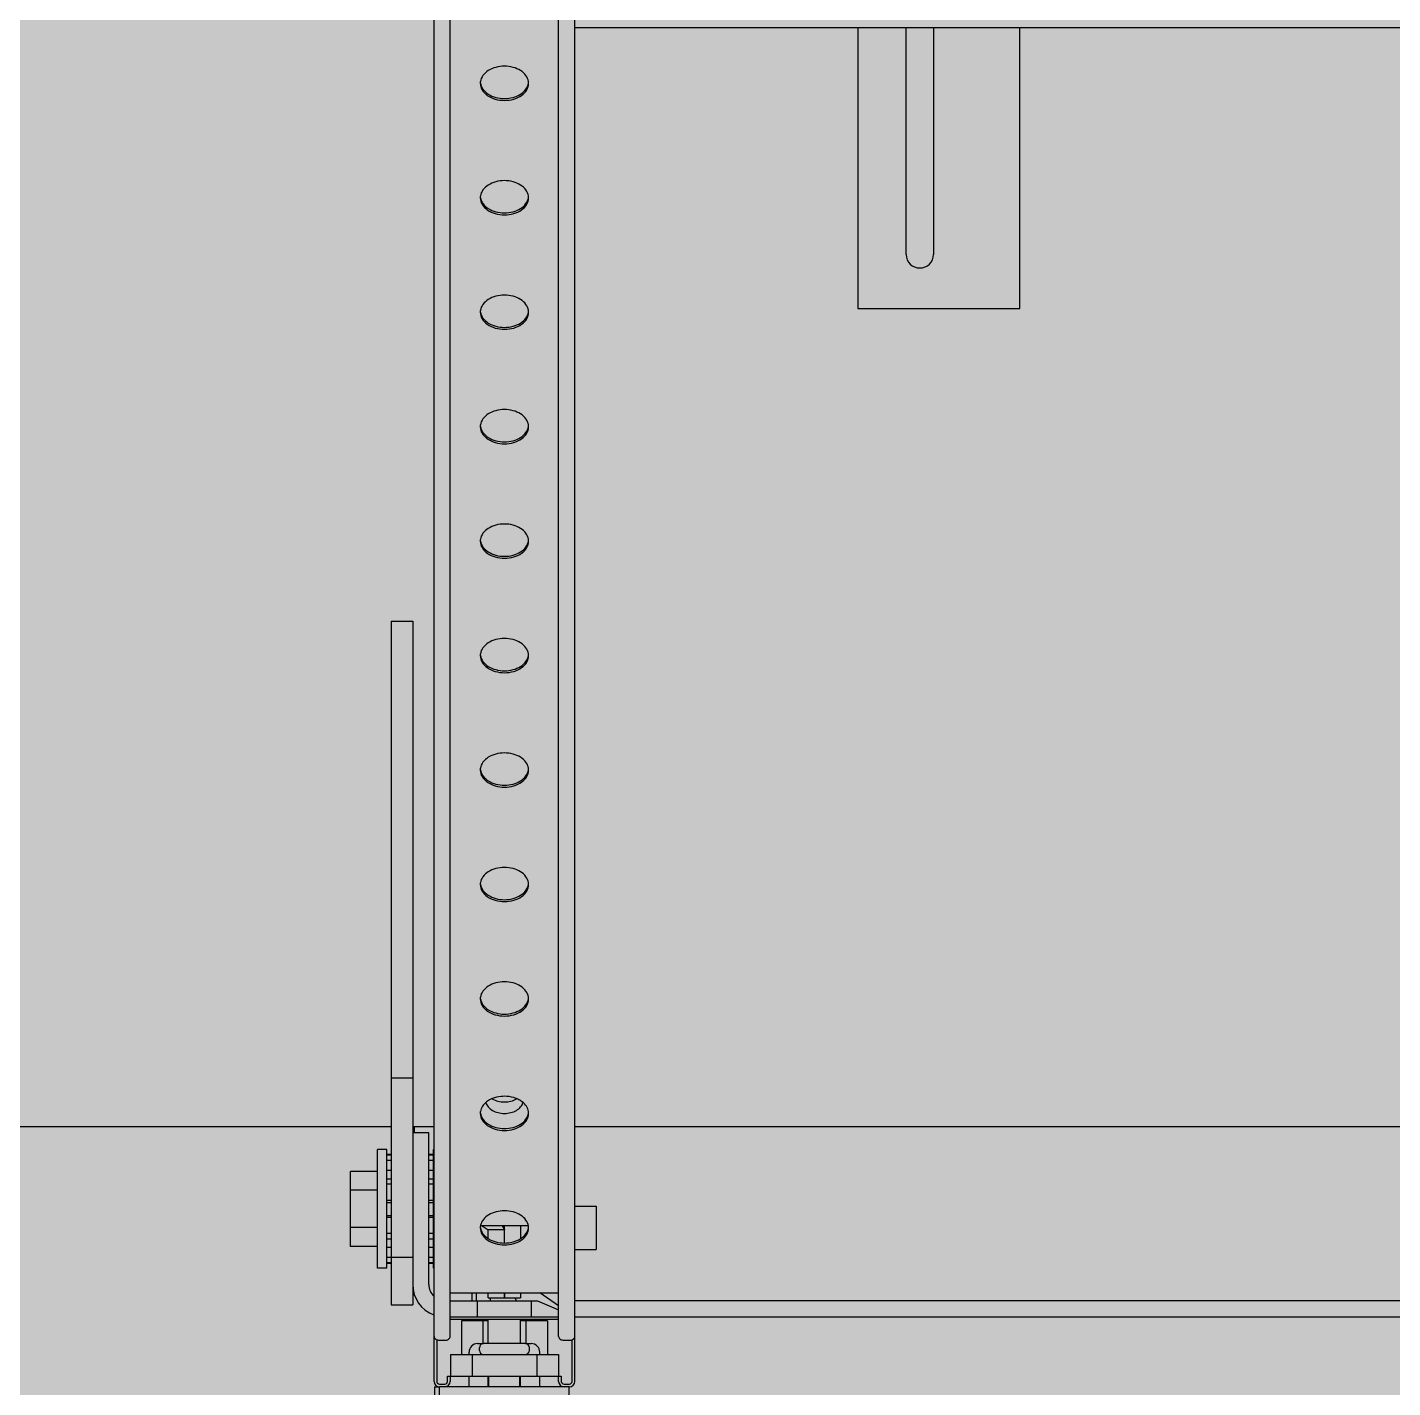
# Model space of a CAD drawing. Header units: millimetres. Extents: x -18489 to 17339, y -1599 to 10961.
# Drawn here: x -16957.18 to -16917.06, y 2369.57 to 2409.56 of the extents above; entities that cross this region are included whole.
import ezdxf

# ---------------------------------------------------------------- set-up
doc = ezdxf.new("R2010")
doc.units = ezdxf.units.MM
for name, color, linetype in [('188K-SM-03-F10-MECH-EQ-Y2257103$0$0 Xref', 8, 'Continuous'), ('188K-SM-03-F10-MECH-EQ-Y2257103$0$M-EQU-FOUNDATION', 8, 'Continuous'), ('188K-SM-03-F10-MECH-EQ-Y2257103$0$Micron CUP L10 HVAC EQU$0$M-MECH-EQU', 136, 'Continuous'), ('188K-SM-03-F10-MECH-EQ-Y2257103$0$Micron CUP L10 HVAC EQU$0$M-PHASE1 AREA', 252, 'Continuous')]:
    doc.layers.add(name, color=color, linetype=linetype)
pattern_1 = [(50, (4473.52, 709.2), (54.6554, -4.78173), [5.715, -62.865]), (355, (4473.52, 709.2), (-10.57303, 57.31705), [4.572, -50.29218]), (100.45144, (4478.076, 708.8), (44.08237, 52.53533), [4.857, -53.42707]), (46.1842, (4473.52, 724.44), (81.32371, -12.6127), [8.5725, -94.2975]), (96.63556, (4480.3, 723.39), (71.22124, 74.22784), [7.2855, -80.14068]), (351.18415, (4473.52, 724.44), (71.22124, 74.22784), [6.858, -75.43792]), (21, (4481.14, 720.63), (45.48432, -30.67956), [5.715, -62.865]), (326, (4481.14, 720.63), (18.54061, 55.25639), [4.572, -50.292]), (71.45144, (4484.93, 718.07), (64.02493, 24.57683), [4.857, -53.42698]), (37.5, (4473.521, 709.2), (0.926581, 25.366512), [0, -49.6824, 0, -51.054, 0, -50.4825]), (7.5, (4473.52, 709.2), (20.0459, 30.054172), [0, -29.1084, 0, -48.5394, 0, -19.2405]), (327.5, (4456.529, 709.2), (40.677179, -1.718623), [0, -19.05, 0, -59.436, 0, -78.867]), (317.5, (4448.91, 709.2), (44.438754, 7.62795), [0, -24.765, 0, -39.4716, 0, -56.007])]

# ---------------------------------------------------------------- blocks, each defined once
blk = doc.blocks.new('188K-SM-03-F10-MECH-EQ-Y2257103$0$Micron CUP L10 HVAC EQU$0$A$C0c53ceb0')
at = {"layer": '188K-SM-03-F10-MECH-EQ-Y2257103$0$Micron CUP L10 HVAC EQU$0$M-PHASE1 AREA'}
for p, q in [((-8020.8125, 14523.3837), (-8020.8125, 15051.2579)), ((-7979.45407, 14523.3837), (-7979.45407, 15051.2579)), ((-8016.05501, 14536.60276), (-8016.05501, 15040.08925)), ((-7984.21156, 14536.60276), (-7984.21156, 15040.08925)), ((-7510.17543, 14921.18121), (-7979.45407, 14921.18121)), ((-7896.28019, 14921.18121), (-7896.28019, 14838.77296)), ((-7882.07016, 14854.63125), (-7882.07016, 14921.18121)), ((-7874.07858, 14921.18121), (-7874.07858, 14854.63125)), ((-7848.70531, 14838.77296), (-7848.70531, 14921.18121)), ((-7896.28019, 14838.77296), (-7848.70531, 14838.77296)), ((-8033.4357, 14746.87563), (-8033.4357, 14545.9013)), ((-8033.4357, 14746.87563), (-8027.09239, 14746.87563)), ((-8027.09239, 14746.87563), (-8027.09239, 14545.9013)), ((-8033.4357, 14612.6043), (-8027.09239, 14612.6043)), ((-8033.4357, 14598.21637), (-8581.63321, 14598.21637)), ((-8020.8125, 14598.21637), (-8027.09239, 14598.21637)), ((-8022.3349, 14596.39529), (-8027.09239, 14596.39529)), ((-8026.51799, 14596.39529), (-8026.51799, 14598.21637)), ((-8022.3349, 14551.8652), (-8022.3349, 14596.39529)), ((-7510.17543, 14598.21637), (-7979.45407, 14598.21637)), ((-8037.44708, 14556.62269), (-8037.44708, 14591.51093)), ((-8034.68139, 14591.51093), (-8037.44708, 14591.51093)), ((-8034.68139, 14556.62269), (-8034.68139, 14591.51093)), ((-8020.93937, 14556.62269), (-8020.93937, 14591.51093)), ((-8020.8125, 14591.51093), (-8020.93937, 14591.51093)), ((-8033.4357, 14590.05197), (-8034.68139, 14590.05197)), ((-8033.4357, 14589.85517), (-8034.68139, 14589.85517)), ((-8033.4357, 14588.30969), (-8034.68139, 14588.30969)), ((-8020.93937, 14590.05197), (-8022.3349, 14590.05197)), ((-8020.93937, 14589.85517), (-8022.3349, 14589.85517)), ((-8020.93937, 14588.30969), (-8022.3349, 14588.30969)), ((-8045.38891, 14563.07986), (-8045.38891, 14585.05376)), ((-8037.44708, 14585.05376), (-8045.38891, 14585.05376)), ((-8033.4357, 14585.37002), (-8034.68139, 14585.37002)), ((-8034.68139, 14582.87614), (-8033.4357, 14582.87614)), ((-8020.93937, 14585.37002), (-8022.3349, 14585.37002)), ((-8022.3349, 14582.87614), (-8020.93937, 14582.87614)), ((-8037.44708, 14579.56028), (-8045.38891, 14579.56028)), ((-8033.4357, 14581.32392), (-8034.68139, 14581.32392)), ((-8020.93937, 14581.32392), (-8022.3349, 14581.32392)), ((-8033.4357, 14576.56744), (-8034.68139, 14576.56744)), ((-8034.68139, 14576.01571), (-8033.4357, 14576.01571)), ((-8020.93937, 14576.56744), (-8022.3349, 14576.56744)), ((-8022.3349, 14576.01571), (-8020.93937, 14576.01571)), ((-7979.45407, 14574.85972), (-7973.1615, 14574.85972)), ((-7973.1615, 14574.85972), (-7973.1615, 14562.17309)), ((-8034.68139, 14572.11791), (-8033.4357, 14572.11791)), ((-8033.4357, 14571.56618), (-8034.68139, 14571.56618)), ((-8022.3349, 14572.11791), (-8020.93937, 14572.11791)), ((-8020.93937, 14571.56618), (-8022.3349, 14571.56618)), ((-8037.44708, 14568.57334), (-8045.38891, 14568.57334)), ((-8033.4357, 14566.8097), (-8034.68139, 14566.8097)), ((-8020.93937, 14566.8097), (-8022.3349, 14566.8097)), ((-7993.15436, 14569.07708), (-8007.11222, 14569.07708)), ((-8006.67138, 14569.07708), (-8004.87809, 14567.9333)), ((-8004.87809, 14565.41512), (-8004.87809, 14567.9333)), ((-8000.1206, 14567.9333), (-8004.87809, 14567.9333)), ((-8000.83331, 14569.07708), (-8000.1206, 14567.9333)), ((-8000.14597, 14568.08936), (-8000.14597, 14569.07708)), ((-8000.14597, 14564.05343), (-8000.14597, 14567.9333)), ((-8000.1206, 14564.05343), (-8000.1206, 14569.07708)), ((-7995.38848, 14569.07708), (-7995.38848, 14565.41512)), ((-8037.44708, 14563.07986), (-8045.38891, 14563.07986)), ((-8034.68139, 14565.25748), (-8033.4357, 14565.25748)), ((-8033.4357, 14562.76359), (-8034.68139, 14562.76359)), ((-8022.3349, 14565.25748), (-8020.93937, 14565.25748)), ((-8020.93937, 14562.76359), (-8022.3349, 14562.76359)), ((-8033.4357, 14559.82393), (-8034.68139, 14559.82393)), ((-8033.4357, 14559.87543), (-8027.09239, 14559.87543)), ((-8020.93937, 14559.82393), (-8022.3349, 14559.82393)), ((-7979.45407, 14562.17309), (-7973.1615, 14562.17309)), ((-8034.68139, 14556.62269), (-8037.44708, 14556.62269)), ((-8033.4357, 14558.27845), (-8034.68139, 14558.27845)), ((-8033.4357, 14558.08165), (-8034.68139, 14558.08165)), ((-8020.93937, 14558.27845), (-8022.3349, 14558.27845)), ((-8020.93937, 14558.08165), (-8022.3349, 14558.08165)), ((-8020.8125, 14556.62269), (-8020.93937, 14556.62269)), ((-8026.51799, 14548.69354), (-8027.09239, 14548.69354)), ((-8016.05501, 14549.45344), (-7984.21156, 14549.45344)), ((-8016.05501, 14547.10771), (-7990.43561, 14547.10771)), ((-8009.64826, 14547.10771), (-8009.64826, 14549.45344)), ((-8008.36617, 14547.10771), (-8008.36617, 14549.45344)), ((-8008.07512, 14542.35022), (-8008.07512, 14547.10771)), ((-8004.87809, 14547.9007), (-8004.87809, 14549.45344)), ((-8004.87809, 14547.90062), (-7995.38848, 14547.90062)), ((-8004.24973, 14547.10771), (-8004.24973, 14547.90062)), ((-8000.14597, 14547.90103), (-8000.14597, 14549.45344)), ((-8000.1206, 14549.45344), (-8000.1206, 14547.9007)), ((-7996.55224, 14547.10771), (-7997.00371, 14547.90062)), ((-7995.38848, 14549.45344), (-7995.38848, 14547.90103)), ((-7992.21683, 14542.35022), (-7992.21683, 14547.10771)), ((-7990.43561, 14547.10771), (-7984.21156, 14544.39247)), ((-7984.21156, 14545.61782), (-7989.70673, 14549.45344)), ((-7510.17543, 14547.10771), (-7979.45407, 14547.10771)), ((-8033.4357, 14545.9013), (-8027.09239, 14545.9013)), ((-8016.05501, 14542.35022), (-7984.21156, 14542.35022)), ((-7984.21156, 14541.55731), (-8016.05501, 14541.55731)), ((-8012.76828, 14541.15133), (-8012.76828, 14531.31285)), ((-8004.89077, 14541.15133), (-8012.76828, 14541.15133)), ((-8009.98129, 14541.55731), (-8009.98129, 14541.15133)), ((-8006.45078, 14541.15133), (-8006.45078, 14534.48451)), ((-8004.89077, 14534.48451), (-8004.89077, 14541.55731)), ((-7995.3758, 14534.48451), (-7995.3758, 14541.55731)), ((-7987.4983, 14541.15133), (-7995.3758, 14541.15133)), ((-7993.81579, 14541.15133), (-7993.81579, 14534.48451)), ((-7990.28529, 14541.55731), (-7990.28529, 14541.15133)), ((-7987.4983, 14541.15133), (-7987.4983, 14531.31285)), ((-7979.45407, 14542.35022), (-7510.17543, 14542.35022)), ((-8020.01959, 14535.63165), (-8020.01959, 14523.3837)), ((-8019.22667, 14535.48141), (-8017.64084, 14535.48141)), ((-8007.999, 14534.48451), (-8006.29899, 14534.48451)), ((-7993.96758, 14534.48451), (-8006.29899, 14534.48451)), ((-7993.96758, 14534.48451), (-7992.26757, 14534.48451)), ((-7982.62573, 14535.48141), (-7981.0399, 14535.48141)), ((-7980.24699, 14523.3837), (-7980.24699, 14535.63165)), ((-8015.99158, 14531.31285), (-8015.99158, 14524.96953)), ((-8015.99158, 14531.31285), (-7984.27499, 14531.31285)), ((-8010.53633, 14531.31285), (-8010.53633, 14531.94718)), ((-8009.64826, 14531.31285), (-8009.64826, 14524.96953)), ((-8007.49153, 14532.50539), (-8007.49153, 14533.29196)), ((-7992.77504, 14532.50539), (-7992.77504, 14533.29196)), ((-7990.61831, 14531.31285), (-7990.61831, 14524.96953)), ((-7989.73025, 14531.31285), (-7989.73025, 14531.94718)), ((-7984.27499, 14531.31285), (-7984.27499, 14524.96953)), ((-8019.22667, 14522.59079), (-8017.64084, 14522.59079)), ((-8016.84793, 14523.3837), (-8016.84793, 14524.96953)), ((-8016.84793, 14524.96953), (-8016.05501, 14524.96953)), ((-8016.05501, 14524.96953), (-8016.05501, 14523.3837)), ((-8015.99158, 14524.96953), (-7984.27499, 14524.96953)), ((-8010.53633, 14521.79787), (-8010.53633, 14524.96953)), ((-8004.89077, 14521.79787), (-8004.89077, 14524.96953)), ((-8004.70682, 14521.79787), (-8004.70682, 14524.96953)), ((-7995.55975, 14521.79787), (-7995.55975, 14524.96953)), ((-7995.3758, 14521.79787), (-7995.3758, 14524.96953)), ((-7989.73025, 14521.79787), (-7989.73025, 14524.96953)), ((-7984.21156, 14523.3837), (-7984.21156, 14524.96953)), ((-7984.21156, 14524.96953), (-7983.41864, 14524.96953)), ((-7983.41864, 14524.96953), (-7983.41864, 14523.3837)), ((-7982.62573, 14522.59079), (-7981.0399, 14522.59079)), ((-8020.68564, 14521.79787), (-8020.68564, 14518.75308)), ((-8020.68564, 14521.79787), (-8019.22667, 14521.79787)), ((-7981.0399, 14521.79787), (-8019.22667, 14521.79787)), ((-8019.16324, 14436.16308), (-8019.16324, 14521.79787)), ((-7981.10333, 14436.16308), (-7981.10333, 14521.79787))]:
    blk.add_line(p, q, dxfattribs=at)
for centre, radius, start, end in [((-8003.69452, 14904.92129), 3.54328, 175.4231627, 179.9944593), ((-8003.64329, 14904.91702), 3.59469, 171.2877542, 175.420507), ((-7996.62328, 14904.91702), 3.59469, 4.579493, 8.7122458), ((-7996.57205, 14904.92129), 3.54328, 0.0055407, 4.5768373), ((-8003.69452, 14871.28076), 3.54328, 175.4231627, 179.9944593), ((-8003.64329, 14871.2765), 3.59469, 171.2877542, 175.420507), ((-7996.62328, 14871.2765), 3.59469, 4.579493, 8.7122458), ((-7996.57205, 14871.28076), 3.54328, 0.0055407, 4.5768373), ((-7878.07437, 14854.63125), 3.99579, 180, 0), ((-8003.69452, 14837.64024), 3.54328, 175.4231627, 179.9944593), ((-8003.64329, 14837.63597), 3.59469, 171.2877542, 175.420507), ((-7996.62328, 14837.63597), 3.59469, 4.579493, 8.7122458), ((-7996.57205, 14837.64024), 3.54328, 0.0055407, 4.5768373), ((-8003.69452, 14803.99972), 3.54328, 175.4231627, 179.9944593), ((-8003.64329, 14803.99545), 3.59469, 171.2877542, 175.420507), ((-7996.62328, 14803.99545), 3.59469, 4.579493, 8.7122458), ((-7996.57205, 14803.99972), 3.54328, 0.0055407, 4.5768373), ((-8003.69452, 14770.3592), 3.54328, 175.4231627, 179.9944593), ((-8003.64329, 14770.35493), 3.59469, 171.2877542, 175.420507), ((-7996.62328, 14770.35493), 3.59469, 4.579493, 8.7122458), ((-7996.57205, 14770.3592), 3.54328, 0.0055407, 4.5768373), ((-8003.69452, 14736.71867), 3.54328, 175.4231627, 179.9944593), ((-8003.64329, 14736.71441), 3.59469, 171.2877542, 175.420507), ((-7996.62328, 14736.71441), 3.59469, 4.579493, 8.7122458), ((-7996.57205, 14736.71867), 3.54328, 0.0055407, 4.5768373), ((-8003.69452, 14703.07815), 3.54328, 175.4231627, 179.9944593), ((-8003.64329, 14703.07388), 3.59469, 171.2877542, 175.420507), ((-7996.62328, 14703.07388), 3.59469, 4.579493, 8.7122458), ((-7996.57205, 14703.07815), 3.54328, 0.0055407, 4.5768373), ((-8003.69452, 14669.43763), 3.54328, 175.4231627, 179.9944593), ((-8003.64329, 14669.43336), 3.59469, 171.2877542, 175.420507), ((-7996.62328, 14669.43336), 3.59469, 4.579493, 8.7122458), ((-7996.57205, 14669.43763), 3.54328, 0.0055407, 4.5768373), ((-8003.69452, 14635.79711), 3.54328, 175.4231627, 179.9944593), ((-8003.64329, 14635.79284), 3.59469, 171.2877542, 175.420507), ((-7996.62328, 14635.79284), 3.59469, 4.579493, 8.7122458), ((-7996.57205, 14635.79711), 3.54328, 0.0055407, 4.5768373), ((-8003.64329, 14602.15232), 3.59469, 171.2877542, 175.420507), ((-7996.62328, 14602.15232), 3.59469, 4.579493, 8.7122458), ((-8003.69452, 14602.15659), 3.54328, 175.4231627, 179.9944593), ((-7996.57205, 14602.15659), 3.54328, 0.0055407, 4.5768373), ((-8003.69452, 14568.51606), 3.54328, 175.4231627, 179.9944593), ((-8003.64329, 14568.5118), 3.59469, 171.2877542, 175.420507), ((-8003.57202, 14568.5006), 3.66683, 166.8769865, 171.2834632), ((-7996.62328, 14568.5118), 3.59469, 4.579493, 8.7122458), ((-7996.57205, 14568.51606), 3.54328, 0.0055407, 4.5768373), ((-8017.57741, 14551.8652), 9.51498, 180, 250.0222037), ((-8017.57741, 14551.8652), 4.75749, 180, 226.8431017), ((-8007.999, 14531.94718), 2.53733, 90, 180), ((-8006.29899, 14533.29196), 1.19254, 90, 180), ((-7993.96758, 14533.29196), 1.19254, 0, 90), ((-7992.26757, 14531.94718), 2.53733, 0, 90), ((-8006.29899, 14532.50539), 1.19254, 180, 270), ((-7993.96758, 14532.50539), 1.19254, 270, 0), ((-8019.22667, 14523.3837), 1.58583, 180, 270), ((-8019.22667, 14523.3837), 0.79291, 180, 270), ((-8017.64084, 14523.3837), 1.58583, 270, 0), ((-8017.64084, 14523.3837), 0.79291, 270, 0), ((-7982.62573, 14523.3837), 1.58583, 180, 270), ((-7982.62573, 14523.3837), 0.79291, 180, 270), ((-7981.0399, 14523.3837), 1.58583, 270, 0), ((-7981.0399, 14523.3837), 0.79291, 270, 0)]:
    blk.add_arc(centre, radius, start, end, dxfattribs=at)
blk.add_ellipse((-7996.5754, 14568.51641), major_axis=(-3.73082, 20.606), ratio=0.170228127, start_param=7.795978182, end_param=7.843886738, dxfattribs=at)
for points, knots in [([(-8000.13329, 14909.94528), (-8000.98763, 14909.94528), (-8002.65141, 14909.7359), (-8004.86706, 14908.81233), (-8006.52446, 14907.37312), (-8007.10058, 14906.08781), (-8007.1965, 14905.46151)], [0, 0, 0, 0, 0.284584443, 0.551250143, 0.788945637, 1, 1, 1, 1]), ([(-7993.07007, 14905.46151), (-7993.16599, 14906.08781), (-7993.74211, 14907.37312), (-7995.39951, 14908.81233), (-7997.61516, 14909.7359), (-7999.27895, 14909.94528), (-8000.13329, 14909.94528)], [0, 0, 0, 0, 0.211054363, 0.448749857, 0.715415557, 1, 1, 1, 1]), ([(-8007.2378, 14904.92163), (-8007.2378, 14904.25594), (-8006.8054, 14902.82603), (-8005.14981, 14901.18895), (-8002.8246, 14900.13712), (-8001.04857, 14899.89798), (-8000.13329, 14899.89798)], [0, 0, 0, 0, 0.209467371, 0.444666581, 0.711993302, 1, 1, 1, 1]), ([(-8007.1965, 14904.94242), (-8007.10058, 14904.31612), (-8006.52446, 14903.03081), (-8004.86706, 14901.5916), (-8002.65141, 14900.66803), (-8000.98763, 14900.45865), (-8000.13329, 14900.45865)], [0, 0, 0, 0, 0.211054363, 0.448749857, 0.715415557, 1, 1, 1, 1]), ([(-8000.13329, 14900.45865), (-7999.27895, 14900.45865), (-7997.61516, 14900.66803), (-7995.39951, 14901.5916), (-7993.74211, 14903.03081), (-7993.16599, 14904.31612), (-7993.07007, 14904.94242)], [0, 0, 0, 0, 0.284584443, 0.551250143, 0.788945637, 1, 1, 1, 1]), ([(-8000.13329, 14899.89798), (-7999.218, 14899.89798), (-7997.44197, 14900.13712), (-7995.11676, 14901.18895), (-7993.46118, 14902.82603), (-7993.02877, 14904.25594), (-7993.02877, 14904.92163)], [0, 0, 0, 0, 0.288006698, 0.555333419, 0.790532629, 1, 1, 1, 1]), ([(-8000.13329, 14876.30476), (-8000.98763, 14876.30476), (-8002.65141, 14876.09538), (-8004.86706, 14875.17181), (-8006.52446, 14873.7326), (-8007.10058, 14872.44729), (-8007.1965, 14871.82099)], [0, 0, 0, 0, 0.284584443, 0.551250143, 0.788945637, 1, 1, 1, 1]), ([(-7993.07007, 14871.82099), (-7993.16599, 14872.44729), (-7993.74211, 14873.7326), (-7995.39951, 14875.17181), (-7997.61516, 14876.09538), (-7999.27895, 14876.30476), (-8000.13329, 14876.30476)], [0, 0, 0, 0, 0.211054363, 0.448749857, 0.715415557, 1, 1, 1, 1]), ([(-8007.2378, 14871.28111), (-8007.2378, 14870.61542), (-8006.8054, 14869.18551), (-8005.14981, 14867.54843), (-8002.8246, 14866.4966), (-8001.04857, 14866.25745), (-8000.13329, 14866.25745)], [0, 0, 0, 0, 0.209467371, 0.444666581, 0.711993302, 1, 1, 1, 1]), ([(-8007.1965, 14871.3019), (-8007.10058, 14870.6756), (-8006.52446, 14869.39029), (-8004.86706, 14867.95108), (-8002.65141, 14867.02751), (-8000.98763, 14866.81813), (-8000.13329, 14866.81813)], [0, 0, 0, 0, 0.211054363, 0.448749857, 0.715415557, 1, 1, 1, 1]), ([(-8000.13329, 14866.81813), (-7999.27895, 14866.81813), (-7997.61516, 14867.02751), (-7995.39951, 14867.95108), (-7993.74211, 14869.39029), (-7993.16599, 14870.6756), (-7993.07007, 14871.3019)], [0, 0, 0, 0, 0.284584443, 0.551250143, 0.788945637, 1, 1, 1, 1]), ([(-8000.13329, 14866.25745), (-7999.218, 14866.25745), (-7997.44197, 14866.4966), (-7995.11676, 14867.54843), (-7993.46118, 14869.18551), (-7993.02877, 14870.61542), (-7993.02877, 14871.28111)], [0, 0, 0, 0, 0.288006698, 0.555333419, 0.790532629, 1, 1, 1, 1]), ([(-8000.13329, 14842.66423), (-8000.98763, 14842.66423), (-8002.65141, 14842.45485), (-8004.86706, 14841.53129), (-8006.52446, 14840.09207), (-8007.10058, 14838.80676), (-8007.1965, 14838.18047)], [0, 0, 0, 0, 0.284584443, 0.551250143, 0.788945637, 1, 1, 1, 1]), ([(-7993.07007, 14838.18047), (-7993.16599, 14838.80676), (-7993.74211, 14840.09207), (-7995.39951, 14841.53129), (-7997.61516, 14842.45485), (-7999.27895, 14842.66423), (-8000.13329, 14842.66423)], [0, 0, 0, 0, 0.211054363, 0.448749857, 0.715415557, 1, 1, 1, 1]), ([(-8007.2378, 14837.64058), (-8007.2378, 14836.97489), (-8006.8054, 14835.54499), (-8005.14981, 14833.9079), (-8002.8246, 14832.85608), (-8001.04857, 14832.61693), (-8000.13329, 14832.61693)], [0, 0, 0, 0, 0.209467371, 0.444666581, 0.711993302, 1, 1, 1, 1]), ([(-8007.1965, 14837.66137), (-8007.10058, 14837.03508), (-8006.52446, 14835.74977), (-8004.86706, 14834.31056), (-8002.65141, 14833.38699), (-8000.98763, 14833.17761), (-8000.13329, 14833.17761)], [0, 0, 0, 0, 0.211054363, 0.448749857, 0.715415557, 1, 1, 1, 1]), ([(-8000.13329, 14833.17761), (-7999.27895, 14833.17761), (-7997.61516, 14833.38699), (-7995.39951, 14834.31056), (-7993.74211, 14835.74977), (-7993.16599, 14837.03508), (-7993.07007, 14837.66137)], [0, 0, 0, 0, 0.284584443, 0.551250143, 0.788945637, 1, 1, 1, 1]), ([(-8000.13329, 14832.61693), (-7999.218, 14832.61693), (-7997.44197, 14832.85608), (-7995.11676, 14833.9079), (-7993.46118, 14835.54499), (-7993.02877, 14836.97489), (-7993.02877, 14837.64058)], [0, 0, 0, 0, 0.288006698, 0.555333419, 0.790532629, 1, 1, 1, 1]), ([(-8000.13329, 14809.02371), (-8000.98763, 14809.02371), (-8002.65141, 14808.81433), (-8004.86706, 14807.89076), (-8006.52446, 14806.45155), (-8007.10058, 14805.16624), (-8007.1965, 14804.53995)], [0, 0, 0, 0, 0.284584443, 0.551250143, 0.788945637, 1, 1, 1, 1]), ([(-7993.07007, 14804.53995), (-7993.16599, 14805.16624), (-7993.74211, 14806.45155), (-7995.39951, 14807.89076), (-7997.61516, 14808.81433), (-7999.27895, 14809.02371), (-8000.13329, 14809.02371)], [0, 0, 0, 0, 0.211054363, 0.448749857, 0.715415557, 1, 1, 1, 1]), ([(-8007.2378, 14804.00006), (-8007.2378, 14803.33437), (-8006.8054, 14801.90446), (-8005.14981, 14800.26738), (-8002.8246, 14799.21556), (-8001.04857, 14798.97641), (-8000.13329, 14798.97641)], [0, 0, 0, 0, 0.209467371, 0.444666581, 0.711993302, 1, 1, 1, 1]), ([(-8007.1965, 14804.02085), (-8007.10058, 14803.39456), (-8006.52446, 14802.10925), (-8004.86706, 14800.67003), (-8002.65141, 14799.74647), (-8000.98763, 14799.53709), (-8000.13329, 14799.53709)], [0, 0, 0, 0, 0.211054363, 0.448749857, 0.715415557, 1, 1, 1, 1]), ([(-8000.13329, 14799.53709), (-7999.27895, 14799.53709), (-7997.61516, 14799.74647), (-7995.39951, 14800.67003), (-7993.74211, 14802.10925), (-7993.16599, 14803.39456), (-7993.07007, 14804.02085)], [0, 0, 0, 0, 0.284584443, 0.551250143, 0.788945637, 1, 1, 1, 1]), ([(-8000.13329, 14798.97641), (-7999.218, 14798.97641), (-7997.44197, 14799.21556), (-7995.11676, 14800.26738), (-7993.46118, 14801.90446), (-7993.02877, 14803.33437), (-7993.02877, 14804.00006)], [0, 0, 0, 0, 0.288006698, 0.555333419, 0.790532629, 1, 1, 1, 1]), ([(-8000.13329, 14775.38319), (-8000.98763, 14775.38319), (-8002.65141, 14775.17381), (-8004.86706, 14774.25024), (-8006.52446, 14772.81103), (-8007.10058, 14771.52572), (-8007.1965, 14770.89942)], [0, 0, 0, 0, 0.284584443, 0.551250143, 0.788945637, 1, 1, 1, 1]), ([(-7993.07007, 14770.89942), (-7993.16599, 14771.52572), (-7993.74211, 14772.81103), (-7995.39951, 14774.25024), (-7997.61516, 14775.17381), (-7999.27895, 14775.38319), (-8000.13329, 14775.38319)], [0, 0, 0, 0, 0.211054363, 0.448749857, 0.715415557, 1, 1, 1, 1]), ([(-8007.2378, 14770.35954), (-8007.2378, 14769.69385), (-8006.8054, 14768.26394), (-8005.14981, 14766.62686), (-8002.8246, 14765.57504), (-8001.04857, 14765.33589), (-8000.13329, 14765.33589)], [0, 0, 0, 0, 0.209467371, 0.444666581, 0.711993302, 1, 1, 1, 1]), ([(-8007.1965, 14770.38033), (-8007.10058, 14769.75403), (-8006.52446, 14768.46872), (-8004.86706, 14767.02951), (-8002.65141, 14766.10594), (-8000.98763, 14765.89656), (-8000.13329, 14765.89656)], [0, 0, 0, 0, 0.211054363, 0.448749857, 0.715415557, 1, 1, 1, 1]), ([(-8000.13329, 14765.89656), (-7999.27895, 14765.89656), (-7997.61516, 14766.10594), (-7995.39951, 14767.02951), (-7993.74211, 14768.46872), (-7993.16599, 14769.75403), (-7993.07007, 14770.38033)], [0, 0, 0, 0, 0.284584443, 0.551250143, 0.788945637, 1, 1, 1, 1]), ([(-8000.13329, 14765.33589), (-7999.218, 14765.33589), (-7997.44197, 14765.57504), (-7995.11676, 14766.62686), (-7993.46118, 14768.26394), (-7993.02877, 14769.69385), (-7993.02877, 14770.35954)], [0, 0, 0, 0, 0.288006698, 0.555333419, 0.790532629, 1, 1, 1, 1]), ([(-8000.13329, 14741.74267), (-8000.98763, 14741.74267), (-8002.65141, 14741.53329), (-8004.86706, 14740.60972), (-8006.52446, 14739.17051), (-8007.10058, 14737.8852), (-8007.1965, 14737.2589)], [0, 0, 0, 0, 0.284584443, 0.551250143, 0.788945637, 1, 1, 1, 1]), ([(-7993.07007, 14737.2589), (-7993.16599, 14737.8852), (-7993.74211, 14739.17051), (-7995.39951, 14740.60972), (-7997.61516, 14741.53329), (-7999.27895, 14741.74267), (-8000.13329, 14741.74267)], [0, 0, 0, 0, 0.211054363, 0.448749857, 0.715415557, 1, 1, 1, 1]), ([(-8007.2378, 14736.71902), (-8007.2378, 14736.05333), (-8006.8054, 14734.62342), (-8005.14981, 14732.98634), (-8002.8246, 14731.93451), (-8001.04857, 14731.69537), (-8000.13329, 14731.69537)], [0, 0, 0, 0, 0.209467371, 0.444666581, 0.711993302, 1, 1, 1, 1]), ([(-8007.1965, 14736.73981), (-8007.10058, 14736.11351), (-8006.52446, 14734.8282), (-8004.86706, 14733.38899), (-8002.65141, 14732.46542), (-8000.98763, 14732.25604), (-8000.13329, 14732.25604)], [0, 0, 0, 0, 0.211054363, 0.448749857, 0.715415557, 1, 1, 1, 1]), ([(-8000.13329, 14732.25604), (-7999.27895, 14732.25604), (-7997.61516, 14732.46542), (-7995.39951, 14733.38899), (-7993.74211, 14734.8282), (-7993.16599, 14736.11351), (-7993.07007, 14736.73981)], [0, 0, 0, 0, 0.284584443, 0.551250143, 0.788945637, 1, 1, 1, 1]), ([(-8000.13329, 14731.69537), (-7999.218, 14731.69537), (-7997.44197, 14731.93451), (-7995.11676, 14732.98634), (-7993.46118, 14734.62342), (-7993.02877, 14736.05333), (-7993.02877, 14736.71902)], [0, 0, 0, 0, 0.288006698, 0.555333419, 0.790532629, 1, 1, 1, 1]), ([(-8000.13329, 14708.10215), (-8000.98763, 14708.10215), (-8002.65141, 14707.89277), (-8004.86706, 14706.9692), (-8006.52446, 14705.52999), (-8007.10058, 14704.24468), (-8007.1965, 14703.61838)], [0, 0, 0, 0, 0.284584443, 0.551250143, 0.788945637, 1, 1, 1, 1]), ([(-7993.07007, 14703.61838), (-7993.16599, 14704.24468), (-7993.74211, 14705.52999), (-7995.39951, 14706.9692), (-7997.61516, 14707.89277), (-7999.27895, 14708.10215), (-8000.13329, 14708.10215)], [0, 0, 0, 0, 0.211054363, 0.448749857, 0.715415557, 1, 1, 1, 1]), ([(-8007.2378, 14703.0785), (-8007.2378, 14702.41281), (-8006.8054, 14700.9829), (-8005.14981, 14699.34582), (-8002.8246, 14698.29399), (-8001.04857, 14698.05484), (-8000.13329, 14698.05484)], [0, 0, 0, 0, 0.209467371, 0.444666581, 0.711993302, 1, 1, 1, 1]), ([(-8007.1965, 14703.09929), (-8007.10058, 14702.47299), (-8006.52446, 14701.18768), (-8004.86706, 14699.74847), (-8002.65141, 14698.8249), (-8000.98763, 14698.61552), (-8000.13329, 14698.61552)], [0, 0, 0, 0, 0.211054363, 0.448749857, 0.715415557, 1, 1, 1, 1]), ([(-8000.13329, 14698.61552), (-7999.27895, 14698.61552), (-7997.61516, 14698.8249), (-7995.39951, 14699.74847), (-7993.74211, 14701.18768), (-7993.16599, 14702.47299), (-7993.07007, 14703.09929)], [0, 0, 0, 0, 0.284584443, 0.551250143, 0.788945637, 1, 1, 1, 1]), ([(-8000.13329, 14698.05484), (-7999.218, 14698.05484), (-7997.44197, 14698.29399), (-7995.11676, 14699.34582), (-7993.46118, 14700.9829), (-7993.02877, 14702.41281), (-7993.02877, 14703.0785)], [0, 0, 0, 0, 0.288006698, 0.555333419, 0.790532629, 1, 1, 1, 1]), ([(-8000.13329, 14674.46162), (-8000.98763, 14674.46162), (-8002.65141, 14674.25224), (-8004.86706, 14673.32868), (-8006.52446, 14671.88946), (-8007.10058, 14670.60415), (-8007.1965, 14669.97786)], [0, 0, 0, 0, 0.284584443, 0.551250143, 0.788945637, 1, 1, 1, 1]), ([(-7993.07007, 14669.97786), (-7993.16599, 14670.60415), (-7993.74211, 14671.88946), (-7995.39951, 14673.32868), (-7997.61516, 14674.25224), (-7999.27895, 14674.46162), (-8000.13329, 14674.46162)], [0, 0, 0, 0, 0.211054363, 0.448749857, 0.715415557, 1, 1, 1, 1]), ([(-8007.2378, 14669.43797), (-8007.2378, 14668.77228), (-8006.8054, 14667.34238), (-8005.14981, 14665.70529), (-8002.8246, 14664.65347), (-8001.04857, 14664.41432), (-8000.13329, 14664.41432)], [0, 0, 0, 0, 0.209467371, 0.444666581, 0.711993302, 1, 1, 1, 1]), ([(-8007.1965, 14669.45876), (-8007.10058, 14668.83247), (-8006.52446, 14667.54716), (-8004.86706, 14666.10795), (-8002.65141, 14665.18438), (-8000.98763, 14664.975), (-8000.13329, 14664.975)], [0, 0, 0, 0, 0.211054363, 0.448749857, 0.715415557, 1, 1, 1, 1]), ([(-8000.13329, 14664.975), (-7999.27895, 14664.975), (-7997.61516, 14665.18438), (-7995.39951, 14666.10795), (-7993.74211, 14667.54716), (-7993.16599, 14668.83247), (-7993.07007, 14669.45876)], [0, 0, 0, 0, 0.284584443, 0.551250143, 0.788945637, 1, 1, 1, 1]), ([(-8000.13329, 14664.41432), (-7999.218, 14664.41432), (-7997.44197, 14664.65347), (-7995.11676, 14665.70529), (-7993.46118, 14667.34238), (-7993.02877, 14668.77228), (-7993.02877, 14669.43797)], [0, 0, 0, 0, 0.288006698, 0.555333419, 0.790532629, 1, 1, 1, 1]), ([(-8000.13329, 14640.8211), (-8000.98763, 14640.8211), (-8002.65141, 14640.61172), (-8004.86706, 14639.68815), (-8006.52446, 14638.24894), (-8007.10058, 14636.96363), (-8007.1965, 14636.33733)], [0, 0, 0, 0, 0.284584443, 0.551250143, 0.788945637, 1, 1, 1, 1]), ([(-7993.07007, 14636.33733), (-7993.16599, 14636.96363), (-7993.74211, 14638.24894), (-7995.39951, 14639.68815), (-7997.61516, 14640.61172), (-7999.27895, 14640.8211), (-8000.13329, 14640.8211)], [0, 0, 0, 0, 0.211054363, 0.448749857, 0.715415557, 1, 1, 1, 1]), ([(-8007.2378, 14635.79745), (-8007.2378, 14635.13176), (-8006.8054, 14633.70185), (-8005.14981, 14632.06477), (-8002.8246, 14631.01295), (-8001.04857, 14630.7738), (-8000.13329, 14630.7738)], [0, 0, 0, 0, 0.209467371, 0.444666581, 0.711993302, 1, 1, 1, 1]), ([(-8007.1965, 14635.81824), (-8007.10058, 14635.19195), (-8006.52446, 14633.90663), (-8004.86706, 14632.46742), (-8002.65141, 14631.54386), (-8000.98763, 14631.33447), (-8000.13329, 14631.33447)], [0, 0, 0, 0, 0.211054363, 0.448749857, 0.715415557, 1, 1, 1, 1]), ([(-8000.13329, 14631.33447), (-7999.27895, 14631.33447), (-7997.61516, 14631.54386), (-7995.39951, 14632.46742), (-7993.74211, 14633.90663), (-7993.16599, 14635.19195), (-7993.07007, 14635.81824)], [0, 0, 0, 0, 0.284584443, 0.551250143, 0.788945637, 1, 1, 1, 1]), ([(-8000.13329, 14630.7738), (-7999.218, 14630.7738), (-7997.44197, 14631.01295), (-7995.11676, 14632.06477), (-7993.46118, 14633.70185), (-7993.02877, 14635.13176), (-7993.02877, 14635.79745)], [0, 0, 0, 0, 0.288006698, 0.555333419, 0.790532629, 1, 1, 1, 1]), ([(-8000.13329, 14607.18058), (-8000.44618, 14607.18058), (-8001.66909, 14607.12297), (-8002.88541, 14606.83941), (-8003.72715, 14606.49042)], [0, 0, 0, 0, 0.255610284, 1, 1, 1, 1]), ([(-7996.53943, 14606.49042), (-7996.81433, 14606.60439), (-7997.97025, 14607.01173), (-7999.2066, 14607.18058), (-8000.13329, 14607.18058)], [0, 0, 0, 0, 0.243075178, 1, 1, 1, 1]), ([(-8005.35133, 14605.56596), (-8005.83432, 14605.19648), (-8006.66379, 14604.35201), (-8007.11319, 14603.24077), (-8007.1965, 14602.69681)], [0, 0, 0, 0, 0.524949536, 1, 1, 1, 1]), ([(-8005.58125, 14605.33123), (-8005.51929, 14605.10607), (-8005.33565, 14604.65821), (-8004.75378, 14603.81946), (-8003.6514, 14602.94705), (-8001.99225, 14602.30394), (-8000.13329, 14602.0813), (-7998.27432, 14602.30394), (-7996.61517, 14602.94705), (-7995.51279, 14603.81946), (-7994.93092, 14604.65821), (-7994.74728, 14605.10607), (-7994.68532, 14605.33123)], [0, 0, 0, 0, 0.05216116, 0.107006451, 0.226580774, 0.359346826, 0.5, 0.640653174, 0.773419226, 0.892993549, 0.94783884, 1, 1, 1, 1]), ([(-8003.72715, 14606.49042), (-8003.87609, 14606.42866), (-8004.44516, 14606.17286), (-8004.98385, 14605.84708), (-8005.35133, 14605.56596)], [0, 0, 0, 0, 0.258431367, 1, 1, 1, 1]), ([(-8003.69776, 14606.43727), (-8003.18115, 14606.13118), (-8002.01178, 14605.67014), (-8000.13329, 14605.4442), (-7998.25479, 14605.67014), (-7997.08542, 14606.13118), (-7996.56881, 14606.43727)], [0, 0, 0, 0, 0.242621943, 0.5, 0.757378057, 1, 1, 1, 1]), ([(-7994.91524, 14605.56596), (-7995.03508, 14605.65764), (-7995.54418, 14606.01894), (-7996.10242, 14606.30923), (-7996.53943, 14606.49042)], [0, 0, 0, 0, 0.241814282, 1, 1, 1, 1]), ([(-7993.07007, 14602.69681), (-7993.15338, 14603.24077), (-7993.60278, 14604.35201), (-7994.43226, 14605.19648), (-7994.91524, 14605.56596)], [0, 0, 0, 0, 0.475050464, 1, 1, 1, 1]), ([(-8007.2378, 14602.15693), (-8007.2378, 14601.49124), (-8006.8054, 14600.06133), (-8005.14981, 14598.42425), (-8002.8246, 14597.37242), (-8001.04857, 14597.13328), (-8000.13329, 14597.13328)], [0, 0, 0, 0, 0.209467371, 0.444666581, 0.711993302, 1, 1, 1, 1]), ([(-8007.1965, 14602.17772), (-8007.10058, 14601.55142), (-8006.52446, 14600.26611), (-8004.86706, 14598.8269), (-8002.65141, 14597.90333), (-8000.98763, 14597.69395), (-8000.13329, 14597.69395)], [0, 0, 0, 0, 0.211054363, 0.448749857, 0.715415557, 1, 1, 1, 1]), ([(-8000.13329, 14597.69395), (-7999.27895, 14597.69395), (-7997.61516, 14597.90333), (-7995.39951, 14598.8269), (-7993.74211, 14600.26611), (-7993.16599, 14601.55142), (-7993.07007, 14602.17772)], [0, 0, 0, 0, 0.284584443, 0.551250143, 0.788945637, 1, 1, 1, 1]), ([(-8000.13329, 14597.13328), (-7999.218, 14597.13328), (-7997.44197, 14597.37242), (-7995.11676, 14598.42425), (-7993.46118, 14600.06133), (-7993.02877, 14601.49124), (-7993.02877, 14602.15693)], [0, 0, 0, 0, 0.288006698, 0.555333419, 0.790532629, 1, 1, 1, 1]), ([(-8000.13329, 14573.54006), (-8000.95599, 14573.54006), (-8002.56106, 14573.34536), (-8004.71679, 14572.48569), (-8006.36715, 14571.14333), (-8007.00291, 14569.93479), (-8007.14309, 14569.33312)], [0, 0, 0, 0, 0.282697526, 0.548844889, 0.787717592, 1, 1, 1, 1]), ([(-7993.07007, 14569.05629), (-7993.16599, 14569.68259), (-7993.74211, 14570.9679), (-7995.39951, 14572.40711), (-7997.61516, 14573.33068), (-7999.27895, 14573.54006), (-8000.13329, 14573.54006)], [0, 0, 0, 0, 0.211054363, 0.448749857, 0.715415557, 1, 1, 1, 1]), ([(-8007.2378, 14568.51641), (-8007.2378, 14567.85072), (-8006.8054, 14566.42081), (-8005.14981, 14564.78373), (-8002.8246, 14563.7319), (-8001.04857, 14563.49276), (-8000.13329, 14563.49276)], [0, 0, 0, 0, 0.209467371, 0.444666581, 0.711993302, 1, 1, 1, 1]), ([(-8007.1965, 14568.5372), (-8007.10058, 14567.9109), (-8006.52446, 14566.62559), (-8004.86706, 14565.18638), (-8002.65141, 14564.26281), (-8000.98763, 14564.05343), (-8000.13329, 14564.05343)], [0, 0, 0, 0, 0.211054363, 0.448749857, 0.715415557, 1, 1, 1, 1]), ([(-8000.13329, 14564.05343), (-7999.27895, 14564.05343), (-7997.61516, 14564.26281), (-7995.39951, 14565.18638), (-7993.74211, 14566.62559), (-7993.16599, 14567.9109), (-7993.07007, 14568.5372)], [0, 0, 0, 0, 0.284584443, 0.551250143, 0.788945637, 1, 1, 1, 1]), ([(-8000.13329, 14563.49276), (-7999.218, 14563.49276), (-7997.44197, 14563.7319), (-7995.11676, 14564.78373), (-7993.46118, 14566.42081), (-7993.02877, 14567.85072), (-7993.02877, 14568.51641)], [0, 0, 0, 0, 0.288006698, 0.555333419, 0.790532629, 1, 1, 1, 1]), ([(-8020.8125, 14536.60276), (-8020.8125, 14536.44381), (-8020.74087, 14536.22308), (-8020.6092, 14536.05109), (-8020.57096, 14536.00791)], [0, 0, 0, 0, 0.733758948, 1, 1, 1, 1]), ([(-8020.57096, 14536.00791), (-8020.49699, 14535.92436), (-8020.11947, 14535.60519), (-8019.60452, 14535.48141), (-8019.22667, 14535.48141)], [0, 0, 0, 0, 0.227996945, 1, 1, 1, 1]), ([(-8017.64084, 14535.48141), (-8017.4829, 14535.48141), (-8016.9287, 14535.53528), (-8016.35116, 14535.84724), (-8016.15915, 14536.20311)], [0, 0, 0, 0, 0.280876256, 1, 1, 1, 1]), ([(-7984.21156, 14536.60276), (-7984.21156, 14536.44381), (-7984.13993, 14536.22308), (-7984.00825, 14536.05109), (-7983.97002, 14536.00791)], [0, 0, 0, 0, 0.733758948, 1, 1, 1, 1]), ([(-7983.97002, 14536.00791), (-7983.89605, 14535.92436), (-7983.51853, 14535.60519), (-7983.00358, 14535.48141), (-7982.62573, 14535.48141)], [0, 0, 0, 0, 0.227996945, 1, 1, 1, 1]), ([(-7981.0399, 14535.48141), (-7980.88196, 14535.48141), (-7980.32776, 14535.53528), (-7979.75022, 14535.84724), (-7979.55821, 14536.20311)], [0, 0, 0, 0, 0.280876256, 1, 1, 1, 1])]:
    blk.add_open_spline(points, degree=3, knots=knots, dxfattribs=at)
for points in [[(-8016.15915, 14536.20311), (-8016.09378, 14536.32427), (-8016.05501, 14536.4651), (-8016.05501, 14536.60276)], [(-7979.55821, 14536.20311), (-7979.49284, 14536.32427), (-7979.45407, 14536.4651), (-7979.45407, 14536.60276)]]:
    blk.add_open_spline(points, degree=3, dxfattribs=at)
blk = doc.blocks.new('188K-SM-03-F10-MECH-EQ-Y2257103$0$Micron CUP L10 HVAC EQU')
at = {"layer": '188K-SM-03-F10-MECH-EQ-Y2257103$0$Micron CUP L10 HVAC EQU$0$M-MECH-EQU'}
blk.add_blockref('188K-SM-03-F10-MECH-EQ-Y2257103$0$Micron CUP L10 HVAC EQU$0$A$C0c53ceb0', (-206166.7, 2082.18), dxfattribs=at)
blk = doc.blocks.new('188K-SM-03-F10-MECH-EQ-Y2257103')
at = {"layer": '188K-SM-03-F10-MECH-EQ-Y2257103$0$M-EQU-FOUNDATION'}
h = blk.add_hatch(dxfattribs=at)
h.set_pattern_fill('AR-CONC', color=256, scale=0.3)
h.set_pattern_definition(pattern_1)
h.paths.add_polyline_path([(-17043.149, 4192.459), (-16393.149, 4192.459), (-16393.149, 1372.459), (-17043.149, 1372.459)], flags=16)
h.paths.add_polyline_path([(-17048.149, 4197.459), (-16388.149, 4197.459), (-16388.149, 1367.459), (-17048.149, 1367.459)])
h = blk.add_hatch(dxfattribs=at)
h.set_pattern_fill('AR-CONC', color=256, scale=0.3)
h.set_pattern_definition(pattern_1)
h.paths.add_polyline_path([(-17033.149, 4182.459), (-16403.149, 4182.459), (-16403.149, 1382.459), (-17033.149, 1382.459)])
at = {"layer": '188K-SM-03-F10-MECH-EQ-Y2257103$0$0 Xref', "xscale": 0.1, "yscale": 0.1, "zscale": 0.1}
blk.add_blockref('188K-SM-03-F10-MECH-EQ-Y2257103$0$Micron CUP L10 HVAC EQU', (4473.521, 709.199), dxfattribs=at)

msp = doc.modelspace()

# ---------------------------------------------------------------- block references
msp.add_blockref('188K-SM-03-F10-MECH-EQ-Y2257103', (0, 0))

doc.saveas('drawing.dxf')
